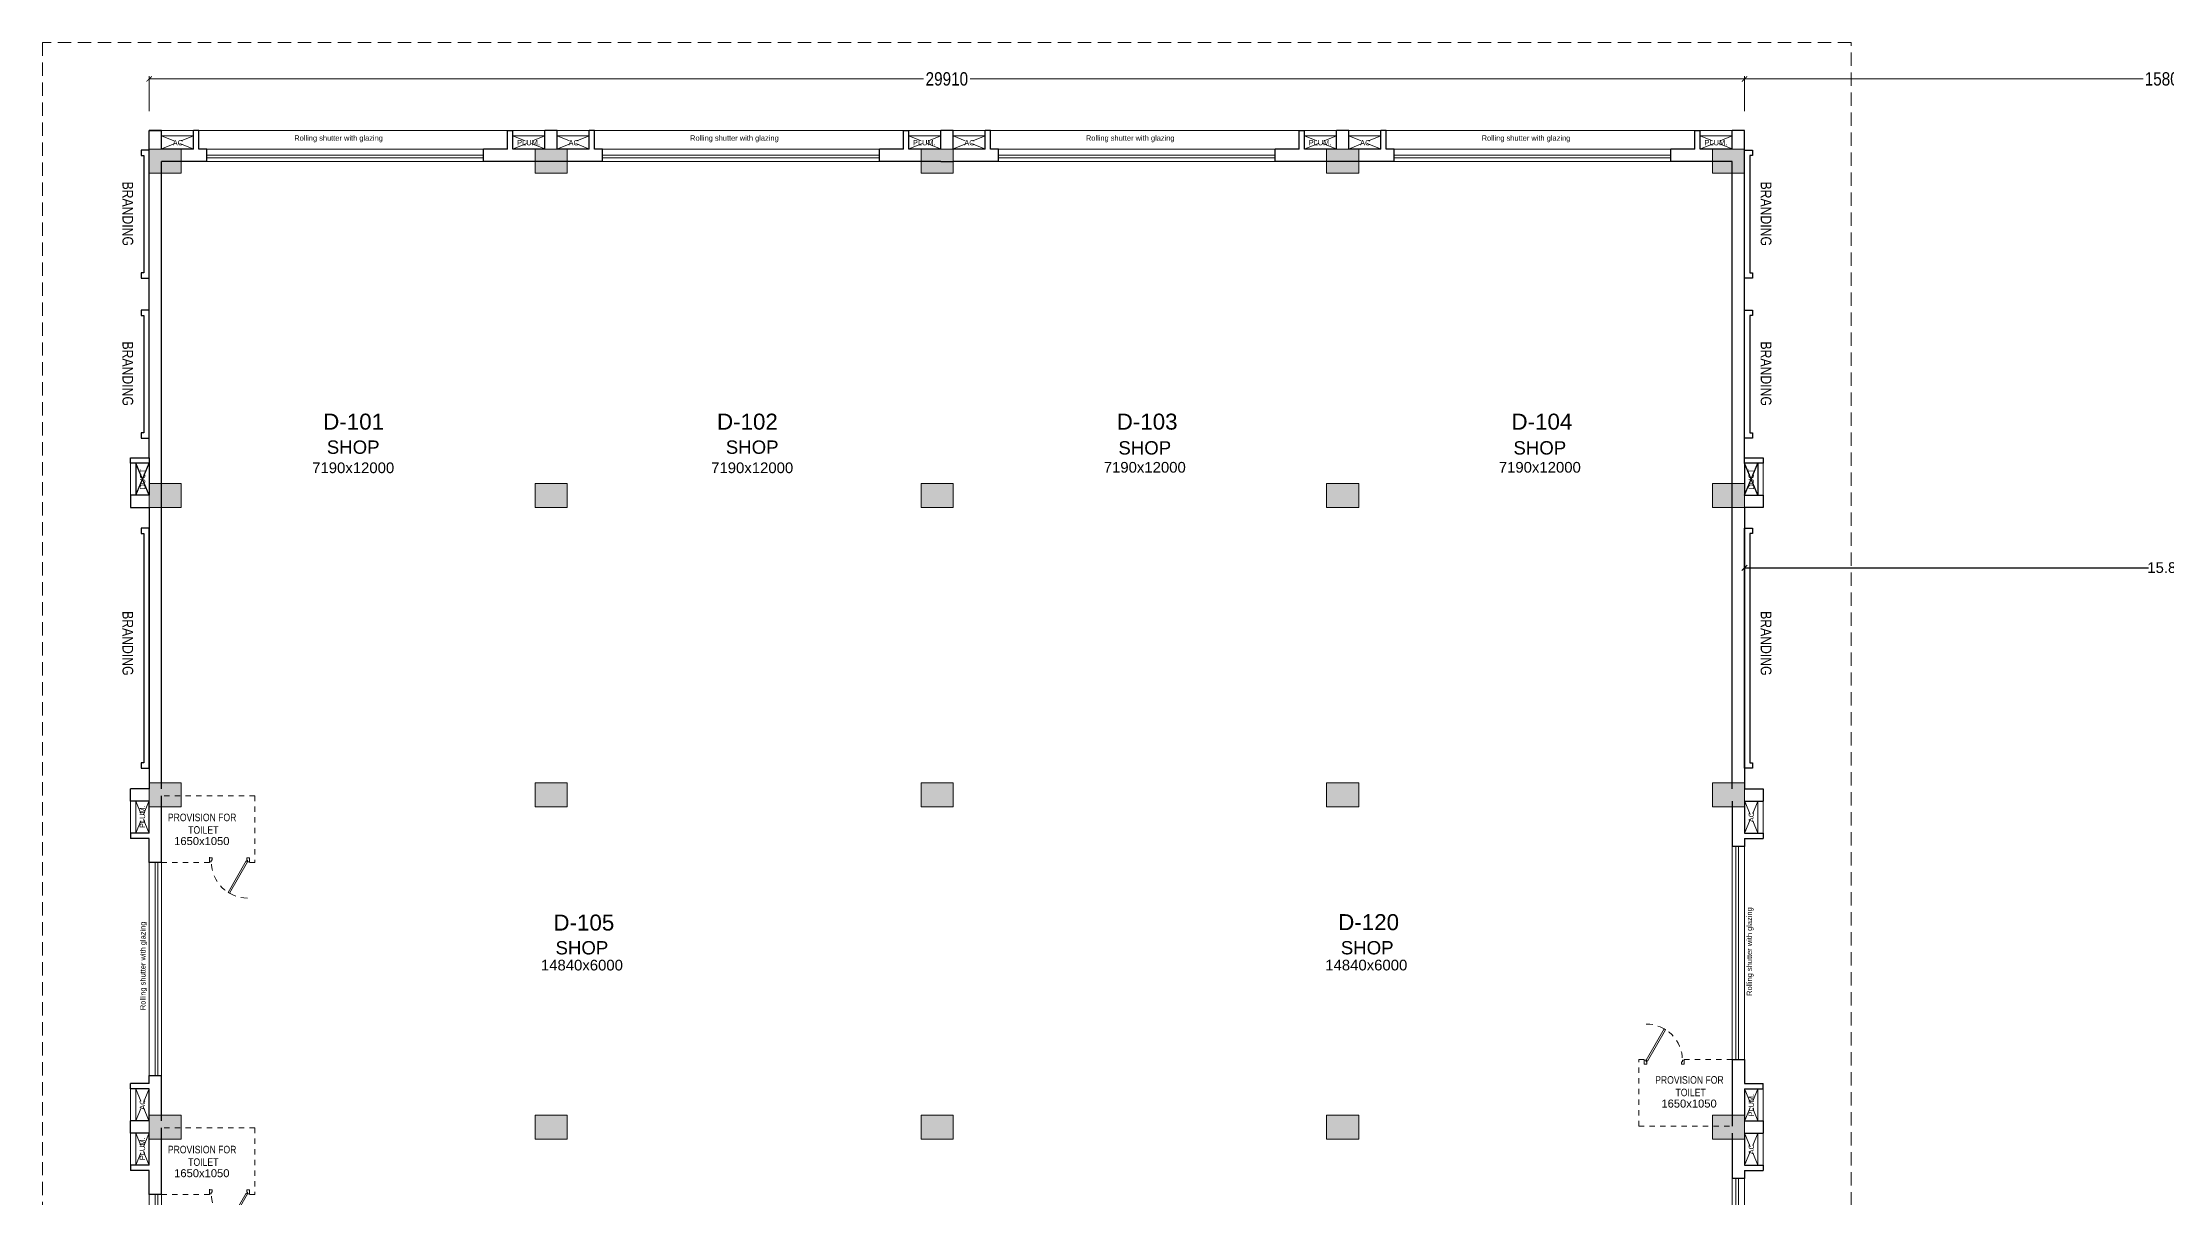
# Model space of a CAD drawing. Header units: metres. Extents: x 9819 to 10514, y 4405 to 4599.
# Drawn here: x 10071.02 to 10110.84, y 4475.27 to 4496.93 of the extents above; entities that cross this region are included whole.
import ezdxf
from ezdxf.enums import TextEntityAlignment as Align

# ---------------------------------------------------------------- set-up
doc = ezdxf.new("R2010")
doc.units = ezdxf.units.M
doc.header["$MEASUREMENT"] = 0
doc.header["$PDMODE"] = 35
doc.header["$PDSIZE"] = 0.3
for name, pattern in [('DASHED2', [0.375, 0.25, -0.125]), ('DOT2', [0.125, 0, -0.125]), ('HIDDEN', [0.375, 0.25, -0.125])]:
    doc.linetypes.add(name, pattern=pattern)
for name, color, linetype in [('A_COL. NO', 4, 'Continuous'), ('A_SIGNAGE', 171, 'Continuous'), ('BG&E - DIMENSIONS', 7, 'Continuous')]:
    doc.layers.add(name, color=color, linetype=linetype)
for name, color, linetype, lineweight in [('A_DOOR-WIN', 23, 'Continuous', 9), ('A_DOTTED', 8, 'HIDDEN', 0), ('A_EXCAVATION', 15, 'Continuous', 20), ('A_EXT DIM', 7, 'Continuous', 5), ('A_LEDGE', 252, 'Continuous', 15), ('A_MISC', 8, 'Continuous', 20), ('A_SHOP NO.', 113, 'Continuous', 5), ('A_SILL 0.09', 9, 'Continuous', 9), ('A_STAIRS', 21, 'Continuous', 9), ('A_TEXT', 7, 'Continuous', 5), ('A_WALL', 7, 'Continuous', 30), ('A_Wall Hatch', 8, 'Continuous', 5), ('COLUMN-FINAL', 210, 'Continuous', 20), ('Doorline', 251, 'DASHED2', 13)]:
    doc.layers.add(name, color=color, linetype=linetype, lineweight=lineweight)
doc.layers.get('A_COL. NO').off()
doc.styles.add('A', font='ARIALN.TTF')
doc.styles.get("Standard").update_dxf_attribs({"font": 'arial.ttf'})
doc.dimstyles.new('DIM IN M SMALL', dxfattribs={"dimtxt": 0.2, "dimasz": 0.1, "dimexe": 0, "dimexo": 0, "dimgap": 0, "dimtad": 0, "dimzin": 3, "dimdsep": 46, "dimtxsty": 'Standard', "dimblk": 'OBLIQUE', "dimcen": 0, "dimclrd": 256, "dimclre": 256, "dimclrt": 256, "dimadec": 0, "dimazin": 0, "dimtfac": 1, "dimtofl": 0, "dimtmove": 1, "dimatfit": 3, "dimfxl": 1, "dimtolj": 1, "dimtzin": 0, "dimlwd": -1, "dimlwe": -1, "dimarcsym": 0})
doc.dimstyles.new('DIM IN MM LARGE', dxfattribs={"dimtxt": 0.25, "dimasz": 0.1, "dimexe": 0.05, "dimexo": 0.05, "dimgap": 0.05, "dimtad": 0, "dimdec": 0, "dimlfac": 1000, "dimzin": 3, "dimdsep": 46, "dimtxsty": 'A', "dimblk1": 'ARCHTICK', "dimblk2": 'ARCHTICK', "dimsah": 1, "dimcen": 0, "dimclrd": 256, "dimclre": 256, "dimclrt": 256, "dimadec": 0, "dimazin": 0, "dimtfac": 1, "dimtdec": 0, "dimtofl": 0, "dimtmove": 2, "dimatfit": 3, "dimfxl": 1, "dimtolj": 1, "dimtzin": 0, "dimlwd": -1, "dimlwe": -1, "dimarcsym": 0})

# ---------------------------------------------------------------- blocks, each defined once
blk = doc.blocks.new('D 750')
at = {"layer": 'A_DOOR-WIN'}
for points in [[(-0.372, 0.665), (-0.035, 0.075), (-0.063, 0.059), (-0.4, 0.649)], [(-0.75, 0.075), (-0.75, 0), (-0.7, 0), (-0.7, 0.043), (-0.715, 0.043), (-0.715, 0.075)], [(0, 0.075), (0, 0), (-0.05, 0), (-0.05, 0.043), (-0.035, 0.043), (-0.035, 0.075)]]:
    blk.add_lwpolyline(points, close=True, dxfattribs=at)
at = {"layer": 'Doorline', "ltscale": 0.5}
blk.add_arc((-0.035, 0.075), 0.68, 90, 180, dxfattribs=at)
blk = doc.blocks.new('Typical shops 1st')
at = {"layer": 'A_DOOR-WIN'}
for p, q in [((30.095, -1.08), (30.095, -5.08)), ((30.145, -1.08), (30.145, -5.08)), ((0.465, -5.38), (0.465, -1.38)), ((0.515, -5.38), (0.515, -1.38))]:
    blk.add_line(p, q, dxfattribs=at)
at = {"layer": 'A_DOTTED'}
for p, q in [((0.1, -0.83), (0.35, -0.23)), ((0.1, -0.23), (0.35, -0.83)), ((30.51, -0.23), (30.26, -0.83)), ((30.51, -0.83), (30.26, -0.23)), ((0.1, -6.23), (0.35, -5.63)), ((0.1, -5.63), (0.35, -6.23)), ((30.51, -5.63), (30.26, -6.23)), ((30.51, -6.23), (30.26, -5.63))]:
    blk.add_line(p, q, dxfattribs=at)
at = {"layer": 'A_LEDGE'}
for p, q in [((0, -0.83), (0, -0.23)), ((0.1, -0.83), (0.1, -0.23)), ((30.51, -0.83), (30.51, -0.23)), ((30.61, -0.83), (30.61, -0.23)), ((0, -5.63), (0, -6.23)), ((0.1, -5.63), (0.1, -6.23)), ((30.51, -5.63), (30.51, -6.23)), ((30.61, -5.63), (30.61, -6.23))]:
    blk.add_line(p, q, dxfattribs=at)
at = {"layer": 'A_MISC', "linetype": 'DASHED2', "ltscale": 0.23}
for p, q in [((2.33, -0.13), (0.58, -0.13)), ((2.33, -0.13), (2.33, -1.38)), ((1.48, -1.38), (0.58, -1.38)), ((28.28, -6.33), (28.28, -5.08)), ((29.13, -5.08), (30.03, -5.08)), ((28.28, -6.33), (30.03, -6.33))]:
    blk.add_line(p, q, dxfattribs=at)
at = {"layer": 'A_MISC'}
for p, q in [((1.48, -1.28), (1.48, -1.38)), ((2.33, -1.38), (2.23, -1.38)), ((28.28, -5.08), (28.38, -5.08))]:
    blk.add_line(p, q, dxfattribs=at)
at = {"layer": 'A_SILL 0.09'}
for p, q in [((30.03, -5.08), (30.03, -1.08)), ((30.26, -1.08), (30.26, -5.08)), ((0.35, -5.38), (0.35, -1.38)), ((0.58, -1.38), (0.58, -5.38))]:
    blk.add_line(p, q, dxfattribs=at)
at = {"layer": 'A_WALL'}
for p, q in [((0, -0.23), (0, 0)), ((30.61, 0), (30.61, -0.23)), ((0.35, -0.23), (0, -0.23)), ((0.35, -0.83), (0.35, -0.23)), ((0.58, -1.38), (0.58, -0.13)), ((30.03, -0.23), (30.03, -1.08)), ((30.26, -0.23), (30.61, -0.23)), ((30.26, -0.23), (30.26, -0.83)), ((0.35, -0.83), (0, -0.83)), ((0, -0.83), (0, -0.93)), ((0.35, -0.93), (0, -0.93)), ((0.35, -1.38), (0.35, -0.93)), ((30.26, -1.08), (30.03, -1.08)), ((30.26, -0.83), (30.61, -0.83)), ((30.26, -0.93), (30.61, -0.93)), ((30.26, -0.93), (30.26, -1.08)), ((30.61, -0.83), (30.61, -0.93)), ((0.58, -1.38), (0.35, -1.38)), ((30.03, -5.08), (30.03, -6.33)), ((30.03, -5.08), (30.26, -5.08)), ((30.26, -5.08), (30.26, -5.53)), ((0.35, -5.53), (0, -5.53)), ((0, -5.63), (0, -5.53)), ((0.35, -5.53), (0.35, -5.38)), ((0.35, -5.38), (0.58, -5.38)), ((0.58, -6.23), (0.58, -5.38)), ((30.26, -5.53), (30.61, -5.53)), ((30.61, -5.63), (30.61, -5.53)), ((0.35, -5.63), (0, -5.63)), ((0.35, -6.23), (0.35, -5.63)), ((30.26, -5.63), (30.26, -6.23)), ((30.26, -5.63), (30.61, -5.63)), ((0.35, -6.23), (0, -6.23)), ((30.26, -6.23), (30.61, -6.23))]:
    blk.add_line(p, q, dxfattribs=at)
at = {"layer": 'A_MISC', "xscale": -1, "rotation": 180}
blk.add_blockref('D 750', (2.23, -1.293), dxfattribs=at)
at = {"layer": 'A_MISC', "xscale": -1}
blk.add_blockref('D 750', (28.38, -5.167), dxfattribs=at)
at = {"char_height": 0.1411, "width": 1.97366, "attachment_point": 1, "style": 'A'}
for insert in [(0.356, -0.466), (28.239, -5.39)]:
    blk.add_mtext('\\pxqc;PROVISION FOR\\P TOILET ', dxfattribs=dict(at, insert=insert))
at = {"layer": 'A_TEXT'}
for s, p in [('PLUM.', (0.274, -0.523)), ('AC', (30.436, -0.531)), ('Rolling shutter with glazing', (30.399, -3.053)), ('Rolling shutter with glazing', (0.282, -3.321)), ('AC', (0.274, -5.923)), ('PLUM.', (30.434, -5.936))]:
    blk.add_text(s, height=0.1, rotation=90, dxfattribs=at).set_placement(p, align=Align.CENTER)
for s, height, p in [('1650x1050', 0.15, (1.337, -1.055)), ('SHOP', 0.25, (8.463, -3.107)), ('SHOP', 0.25, (23.185, -3.106)), ('14840x6000', 0.2, (8.463, -3.407)), ('14840x6000', 0.2, (23.168, -3.406)), ('1650x1050', 0.15, (29.219, -5.979))]:
    blk.add_text(s, height=height, dxfattribs=at).set_placement(p, align=Align.CENTER)
blk = doc.blocks.new('_ARCHTICK')
at = {"color": 0, "linetype": 'ByBlock', "const_width": 0.15}
blk.add_lwpolyline([(-0.5, -0.5), (0.5, 0.5)], dxfattribs=at)
blk = doc.blocks.new('*D4045')
at = {"layer": 'A_EXT DIM', "transparency": 16777216}
for p, q in [((10073.015, 4495.642), (10073.015, 4496.298)), ((10073.015, 4496.248), (10087.533, 4496.248)), ((10102.925, 4496.248), (10088.408, 4496.248)), ((10102.925, 4495.642), (10102.925, 4496.298))]:
    blk.add_line(p, q, dxfattribs=at)
at = {"layer": 'Defpoints', "color": 0, "transparency": 16777216}
for p in [(10102.925, 4496.248), (10073.015, 4495.592), (10102.925, 4495.592)]:
    blk.add_point(p, dxfattribs=at)
at = {"layer": 'A_EXT DIM', "transparency": 16777216, "xscale": 0.1, "yscale": 0.1, "zscale": 0.1, "rotation": 180}
blk.add_blockref('_ARCHTICK', (10073.015, 4496.248), dxfattribs=at)
at = {"layer": 'A_EXT DIM', "transparency": 16777216, "xscale": 0.1, "yscale": 0.1, "zscale": 0.1}
blk.add_blockref('_ARCHTICK', (10102.925, 4496.248), dxfattribs=at)
at = {"layer": 'A_EXT DIM', "transparency": 16777216, "insert": (10087.97, 4496.248), "char_height": 0.25, "attachment_point": 5, "style": 'A'}
blk.add_mtext('\\A1;29910', dxfattribs=at)
blk = doc.blocks.new('*D4046')
at = {"layer": 'A_EXT DIM', "transparency": 16777216}
for p, q in [((10102.925, 4495.642), (10102.925, 4496.298)), ((10102.925, 4496.248), (10110.4, 4496.248)), ((10118.725, 4496.248), (10111.251, 4496.248)), ((10118.725, 4495.642), (10118.725, 4496.298))]:
    blk.add_line(p, q, dxfattribs=at)
at = {"layer": 'Defpoints', "color": 0, "transparency": 16777216}
for p in [(10118.725, 4496.248), (10102.925, 4495.592), (10118.725, 4495.592)]:
    blk.add_point(p, dxfattribs=at)
at = {"layer": 'A_EXT DIM', "transparency": 16777216, "xscale": 0.1, "yscale": 0.1, "zscale": 0.1, "rotation": 180}
blk.add_blockref('_ARCHTICK', (10102.925, 4496.248), dxfattribs=at)
at = {"layer": 'A_EXT DIM', "transparency": 16777216, "xscale": 0.1, "yscale": 0.1, "zscale": 0.1}
blk.add_blockref('_ARCHTICK', (10118.725, 4496.248), dxfattribs=at)
at = {"layer": 'A_EXT DIM', "transparency": 16777216, "insert": (10110.825, 4496.248), "char_height": 0.25, "attachment_point": 5, "style": 'A'}
blk.add_mtext('\\A1;15800', dxfattribs=at)
blk = doc.blocks.new('Wing D Columns')
at = {"layer": 'COLUMN-FINAL'}
for color, points in [(1, [(0, 0), (0, -0.45), (0.6, -0.45), (0.6, 0)]), (3, [(14.47, 0), (14.47, -0.45), (15.07, -0.45), (15.07, 0)]), (3, [(22.075, 0), (22.075, -0.45), (22.675, -0.45), (22.675, 0)]), (3, [(7.235, 0), (7.235, -0.45), (7.835, -0.45), (7.835, 0)]), (1, [(29.31, 0), (29.31, -0.45), (29.91, -0.45), (29.91, 0)]), (1, [(0, -6.27), (0, -6.72), (0.6, -6.72), (0.6, -6.27)]), (3, [(7.235, -6.27), (7.235, -6.72), (7.835, -6.72), (7.835, -6.27)]), (3, [(14.47, -6.27), (14.47, -6.72), (15.07, -6.72), (15.07, -6.27)]), (3, [(22.075, -6.27), (22.075, -6.72), (22.675, -6.72), (22.675, -6.27)]), (1, [(29.31, -6.27), (29.31, -6.72), (29.91, -6.72), (29.91, -6.27)]), (1, [(0, -11.89), (0, -12.34), (0.6, -12.34), (0.6, -11.89)]), (3, [(7.235, -11.89), (7.235, -12.34), (7.835, -12.34), (7.835, -11.89)]), (3, [(14.47, -11.89), (14.47, -12.34), (15.07, -12.34), (15.07, -11.89)]), (3, [(22.075, -11.89), (22.075, -12.34), (22.675, -12.34), (22.675, -11.89)]), (1, [(29.31, -11.89), (29.31, -12.34), (29.91, -12.34), (29.91, -11.89)]), (1, [(0, -18.12), (0, -18.57), (0.6, -18.57), (0.6, -18.12)]), (3, [(7.235, -18.12), (7.235, -18.57), (7.835, -18.57), (7.835, -18.12)]), (3, [(14.47, -18.12), (14.47, -18.57), (15.07, -18.57), (15.07, -18.12)]), (3, [(22.075, -18.12), (22.075, -18.57), (22.675, -18.57), (22.675, -18.12)]), (1, [(29.31, -18.12), (29.31, -18.57), (29.91, -18.57), (29.91, -18.12)])]:
    blk.add_hatch(color=color, dxfattribs=at).paths.add_polyline_path(points)
at = {"layer": 'COLUMN-FINAL', "color": 1}
for points in [[(0, 0), (0, -0.45), (0.6, -0.45), (0.6, 0)], [(29.31, 0), (29.31, -0.45), (29.91, -0.45), (29.91, 0)], [(0, -6.27), (0, -6.72), (0.6, -6.72), (0.6, -6.27)], [(29.31, -6.27), (29.31, -6.72), (29.91, -6.72), (29.91, -6.27)], [(0, -11.89), (0, -12.34), (0.6, -12.34), (0.6, -11.89)], [(29.31, -11.89), (29.31, -12.34), (29.91, -12.34), (29.91, -11.89)], [(0, -18.12), (0, -18.57), (0.6, -18.57), (0.6, -18.12)], [(29.31, -18.12), (29.31, -18.57), (29.91, -18.57), (29.91, -18.12)]]:
    blk.add_lwpolyline(points, close=True, dxfattribs=at)
at = {"layer": 'COLUMN-FINAL', "color": 3}
for points in [[(14.47, 0), (14.47, -0.45), (15.07, -0.45), (15.07, 0)], [(22.075, 0), (22.075, -0.45), (22.675, -0.45), (22.675, 0)], [(7.235, 0), (7.235, -0.45), (7.835, -0.45), (7.835, 0)], [(7.235, -6.27), (7.235, -6.72), (7.835, -6.72), (7.835, -6.27)], [(14.47, -6.27), (14.47, -6.72), (15.07, -6.72), (15.07, -6.27)], [(22.075, -6.27), (22.075, -6.72), (22.675, -6.72), (22.675, -6.27)], [(7.235, -11.89), (7.235, -12.34), (7.835, -12.34), (7.835, -11.89)], [(14.47, -11.89), (14.47, -12.34), (15.07, -12.34), (15.07, -11.89)], [(22.075, -11.89), (22.075, -12.34), (22.675, -12.34), (22.675, -11.89)], [(7.235, -18.12), (7.235, -18.57), (7.835, -18.57), (7.835, -18.12)], [(14.47, -18.12), (14.47, -18.57), (15.07, -18.57), (15.07, -18.12)], [(22.075, -18.12), (22.075, -18.57), (22.675, -18.57), (22.675, -18.12)]]:
    blk.add_lwpolyline(points, close=True, dxfattribs=at)
blk = doc.blocks.new('WING-D REVISED COLU.')
at = {"layer": 'A_EXCAVATION'}
blk.add_blockref('Wing D Columns', (5532.543, -8729.918), dxfattribs=at)
blk = doc.blocks.new('_Oblique')
at = {"color": 0, "linetype": 'ByBlock', "lineweight": -2}
blk.add_line((-0.5, -0.5), (0.5, 0.5), dxfattribs=at)
blk = doc.blocks.new('*D4094')
at = {"layer": 'BG&E - DIMENSIONS', "linetype": 'DOT2', "transparency": 16777216}
for p, q in [((10102.925, 4487.201), (10102.925, 4487.081)), ((10118.725, 4487.201), (10118.725, 4487.081))]:
    blk.add_line(p, q, dxfattribs=at)
at = {"layer": 'BG&E - DIMENSIONS', "transparency": 16777216}
for p, q in [((10102.925, 4487.081), (10110.498, 4487.081)), ((10118.725, 4487.081), (10111.153, 4487.081))]:
    blk.add_line(p, q, dxfattribs=at)
at = {"layer": 'Defpoints', "color": 0, "transparency": 16777216}
for p in [(10102.925, 4487.321), (10118.725, 4487.321), (10118.725, 4487.081)]:
    blk.add_point(p, dxfattribs=at)
at = {"layer": 'BG&E - DIMENSIONS', "transparency": 16777216, "xscale": 0.1, "yscale": 0.1, "zscale": 0.1, "rotation": 180}
blk.add_blockref('_Oblique', (10102.925, 4487.081), dxfattribs=at)
at = {"layer": 'BG&E - DIMENSIONS', "transparency": 16777216, "xscale": 0.1, "yscale": 0.1, "zscale": 0.1}
blk.add_blockref('_Oblique', (10118.725, 4487.081), dxfattribs=at)
at = {"layer": 'BG&E - DIMENSIONS', "transparency": 16777216, "insert": (10110.825, 4487.081), "char_height": 0.2, "attachment_point": 5}
blk.add_mtext('\\A1;15.80', dxfattribs=at)
blk = doc.blocks.new('A$C4010bc27')
at = {"layer": 'A_DOOR-WIN'}
for p, q in [((-8.57, 11.962), (-13.76, 11.962)), ((-1.15, 11.962), (-6.34, 11.962)), ((-8.57, 11.912), (-13.76, 11.912)), ((-1.15, 11.912), (-6.34, 11.912))]:
    blk.add_line(p, q, dxfattribs=at)
at = {"layer": 'A_DOTTED'}
for p, q in [((-14.01, 12.327), (-14.61, 12.077)), ((-14.61, 12.327), (-14.01, 12.077)), ((-8.02, 12.327), (-7.42, 12.077)), ((-7.42, 12.327), (-8.02, 12.077)), ((-6.59, 12.327), (-7.19, 12.077)), ((-7.19, 12.327), (-6.59, 12.077)), ((-0.6, 12.327), (0, 12.077)), ((0, 12.327), (-0.6, 12.077))]:
    blk.add_line(p, q, dxfattribs=at)
at = {"layer": 'A_LEDGE'}
for p, q in [((-14.01, 12.427), (-14.61, 12.427)), ((-8.02, 12.427), (-7.42, 12.427)), ((-6.59, 12.427), (-7.19, 12.427)), ((-0.6, 12.427), (0, 12.427)), ((-14.01, 12.327), (-14.61, 12.327)), ((-8.02, 12.327), (-7.42, 12.327)), ((-6.59, 12.327), (-7.19, 12.327)), ((-0.6, 12.327), (0, 12.327))]:
    blk.add_line(p, q, dxfattribs=at)
at = {"layer": 'A_SILL 0.09'}
for p, q in [((-8.57, 12.077), (-13.76, 12.077)), ((-1.15, 12.077), (-6.34, 12.077)), ((-13.76, 11.847), (-8.57, 11.847)), ((-6.34, 11.847), (-1.15, 11.847))]:
    blk.add_line(p, q, dxfattribs=at)
at = {"layer": 'A_STAIRS'}
for p, q in [((-13.91, 12.427), (-8.12, 12.427)), ((-6.49, 12.427), (-0.7, 12.427))]:
    blk.add_line(p, q, dxfattribs=at)
at = {"layer": 'A_WALL'}
for p, q in [((-14.61, 12.427), (-14.84, 12.427)), ((-14.61, 12.077), (-14.61, 12.427)), ((-14.01, 12.077), (-14.01, 12.427)), ((-13.91, 12.427), (-14.01, 12.427)), ((-13.91, 12.077), (-13.91, 12.427)), ((-8.12, 12.077), (-8.12, 12.427)), ((-8.12, 12.427), (-8.02, 12.427)), ((-8.02, 12.077), (-8.02, 12.427)), ((-7.42, 12.077), (-7.42, 12.427)), ((-7.19, 12.427), (-7.42, 12.427)), ((-7.19, 12.077), (-7.19, 12.427)), ((-6.59, 12.077), (-6.59, 12.427)), ((-6.49, 12.427), (-6.59, 12.427)), ((-6.49, 12.077), (-6.49, 12.427)), ((-0.7, 12.077), (-0.7, 12.427)), ((-0.7, 12.427), (-0.6, 12.427)), ((-0.6, 12.077), (-0.6, 12.427)), ((0, 12.077), (0, 12.427)), ((-14.01, 12.077), (-14.61, 12.077)), ((-13.76, 12.077), (-13.91, 12.077)), ((-13.76, 11.847), (-13.76, 12.077)), ((-8.57, 11.847), (-8.57, 12.077)), ((-8.12, 12.077), (-8.57, 12.077)), ((-7.42, 12.077), (-8.02, 12.077)), ((-6.59, 12.077), (-7.19, 12.077)), ((-6.34, 12.077), (-6.49, 12.077)), ((-6.34, 11.847), (-6.34, 12.077)), ((-1.15, 11.847), (-1.15, 12.077)), ((-0.7, 12.077), (-1.15, 12.077)), ((0, 12.077), (-0.6, 12.077)), ((-13.76, 11.847), (-14.61, 11.847)), ((-7.12, 11.847), (-8.57, 11.847)), ((-6.34, 11.847), (-7.12, 11.847)), ((0, 11.847), (-1.15, 11.847))]:
    blk.add_line(p, q, dxfattribs=at)
blk.add_lwpolyline([(-14.61, 0.077), (-14.61, 11.847)], dxfattribs=at)
at = {"layer": 'A_TEXT'}
for s, height, p in [('AC', 0.1, (-14.301, 12.146)), ('Rolling shutter with glazing', 0.1, (-11.288, 12.234)), ('PLUM.', 0.1, (-7.728, 12.148)), ('AC', 0.1, (-6.881, 12.146)), ('Rolling shutter with glazing', 0.1, (-3.868, 12.234)), ('PLUM.', 0.1, (-0.308, 12.148)), ('SHOP', 0.25, (-11.015, 6.361)), ('SHOP', 0.25, (-3.535, 6.361)), ('7190x12000', 0.2, (-11.015, 5.999)), ('7190x12000', 0.2, (-3.535, 5.999))]:
    blk.add_text(s, height=height, dxfattribs=at).set_placement(p, align=Align.CENTER)
blk = doc.blocks.new('A$C8ff66d5d')
at = {"layer": 'A_DOOR-WIN'}
for p, q in [((6.04, 11.885), (0.85, 11.885)), ((6.04, 11.835), (0.85, 11.835)), ((13.46, 11.885), (8.27, 11.885)), ((13.46, 11.835), (8.27, 11.835))]:
    blk.add_line(p, q, dxfattribs=at)
at = {"layer": 'A_DOTTED'}
for p, q in [((0.6, 12.25), (0, 12)), ((0, 12.25), (0.6, 12)), ((6.59, 12.25), (7.19, 12)), ((7.19, 12.25), (6.59, 12)), ((8.02, 12.25), (7.42, 12)), ((7.42, 12.25), (8.02, 12)), ((14.01, 12.25), (14.61, 12)), ((14.61, 12.25), (14.01, 12))]:
    blk.add_line(p, q, dxfattribs=at)
at = {"layer": 'A_LEDGE'}
for p, q in [((0.6, 12.35), (0, 12.35)), ((6.59, 12.35), (7.19, 12.35)), ((8.02, 12.35), (7.42, 12.35)), ((14.01, 12.35), (14.61, 12.35)), ((0.6, 12.25), (0, 12.25)), ((6.59, 12.25), (7.19, 12.25)), ((8.02, 12.25), (7.42, 12.25)), ((14.01, 12.25), (14.61, 12.25))]:
    blk.add_line(p, q, dxfattribs=at)
at = {"layer": 'A_SILL 0.09'}
for p, q in [((6.04, 12), (0.85, 12)), ((13.46, 12), (8.27, 12)), ((0.85, 11.77), (6.04, 11.77)), ((8.27, 11.77), (13.46, 11.77))]:
    blk.add_line(p, q, dxfattribs=at)
at = {"layer": 'A_STAIRS'}
for p, q in [((0.7, 12.35), (6.49, 12.35)), ((8.12, 12.35), (13.91, 12.35))]:
    blk.add_line(p, q, dxfattribs=at)
at = {"layer": 'A_WALL'}
for p, q in [((0, 12.35), (-0.23, 12.35)), ((0, 12), (0, 12.35)), ((0.6, 12), (0.6, 12.35)), ((0.7, 12.35), (0.6, 12.35)), ((0.7, 12), (0.7, 12.35)), ((6.49, 12), (6.49, 12.35)), ((6.49, 12.35), (6.59, 12.35)), ((6.59, 12), (6.59, 12.35)), ((7.19, 12), (7.19, 12.35)), ((7.42, 12.35), (7.19, 12.35)), ((7.42, 12), (7.42, 12.35)), ((8.02, 12), (8.02, 12.35)), ((8.12, 12.35), (8.02, 12.35)), ((8.12, 12), (8.12, 12.35)), ((13.91, 12), (13.91, 12.35)), ((13.91, 12.35), (14.01, 12.35)), ((14.01, 12), (14.01, 12.35)), ((14.61, 12), (14.61, 12.35)), ((0.6, 12), (0, 12)), ((0.85, 12), (0.7, 12)), ((0.85, 11.77), (0.85, 12)), ((6.04, 11.77), (6.04, 12)), ((6.49, 12), (6.04, 12)), ((7.19, 12), (6.59, 12)), ((8.02, 12), (7.42, 12)), ((8.27, 12), (8.12, 12)), ((8.27, 11.77), (8.27, 12)), ((13.46, 11.77), (13.46, 12)), ((13.91, 12), (13.46, 12)), ((14.61, 12), (14.01, 12)), ((0.85, 11.77), (0, 11.77)), ((7.49, 11.77), (6.04, 11.77)), ((8.27, 11.77), (7.49, 11.77)), ((14.61, 11.77), (13.46, 11.77)), ((14.61, 0), (14.61, 11.77))]:
    blk.add_line(p, q, dxfattribs=at)
at = {"layer": 'A_TEXT'}
for s, height, p in [('AC', 0.1, (0.309, 12.069)), ('Rolling shutter with glazing', 0.1, (3.322, 12.157)), ('PLUM.', 0.1, (6.882, 12.071)), ('AC', 0.1, (7.729, 12.069)), ('Rolling shutter with glazing', 0.1, (10.742, 12.157)), ('PLUM.', 0.1, (14.302, 12.071)), ('SHOP', 0.25, (3.595, 6.271)), ('SHOP', 0.25, (11.001, 6.271)), ('7190x12000', 0.2, (3.595, 5.931)), ('7190x12000', 0.2, (11.001, 5.931))]:
    blk.add_text(s, height=height, dxfattribs=at).set_placement(p, align=Align.CENTER)

msp = doc.modelspace()

# ---------------------------------------------------------------- linework, layer by layer
msp.add_line((10087.8555, 4494.7028), (10088.0855, 4494.7028))
at = {"layer": 'A_DOTTED'}
msp.add_lwpolyline([(10194.3455, 4418.6228), (10196.3455, 4418.6228), (10196.3455, 4496.9328), (10162.4355, 4496.9328), (10162.4355, 4464.2428), (10150.6355, 4464.2428), (10150.6355, 4496.9328), (10116.7255, 4496.9328), (10116.7255, 4464.2428), (10104.9255, 4464.2428), (10104.9255, 4496.9328), (10071.0155, 4496.9328), (10071.0155, 4424.8528), (10104.9255, 4424.8528), (10104.9255, 4458.0028), (10116.7255, 4458.0028), (10116.7255, 4418.6228), (10150.6355, 4418.6228), (10150.6355, 4458.0028), (10162.4355, 4458.0028), (10162.4355, 4418.6228), (10196.3455, 4418.6228)], dxfattribs=at)
at = {"layer": 'A_LEDGE'}
for p, q in [((10072.6655, 4489.0428), (10072.6655, 4488.4428)), ((10103.2755, 4489.0428), (10103.2755, 4488.4428))]:
    msp.add_line(p, q, dxfattribs=at)
at = {"layer": 'A_SIGNAGE', "color": 6}
for points in [[(10073.0155, 4494.9128), (10072.8655, 4494.9128), (10072.8655, 4494.8128), (10072.9155, 4494.8128), (10072.9155, 4492.6128), (10072.8655, 4492.6128), (10072.8655, 4492.5128), (10073.0155, 4492.5128)], [(10102.9255, 4494.9128), (10103.0755, 4494.9128), (10103.0755, 4494.8128), (10103.0255, 4494.8128), (10103.0255, 4492.6128), (10103.0755, 4492.6128), (10103.0755, 4492.5128), (10102.9255, 4492.5128)], [(10073.0155, 4491.9128), (10072.8655, 4491.9128), (10072.8655, 4491.8128), (10072.9155, 4491.8128), (10072.9155, 4489.6128), (10072.8655, 4489.6128), (10072.8655, 4489.5128), (10073.0155, 4489.5128)], [(10102.9255, 4491.9128), (10103.0755, 4491.9128), (10103.0755, 4491.8128), (10103.0255, 4491.8128), (10103.0255, 4489.6128), (10103.0755, 4489.6128), (10103.0755, 4489.5128), (10102.9255, 4489.5128)], [(10073.0155, 4487.8228), (10072.8655, 4487.8228), (10072.8655, 4487.7228), (10072.9155, 4487.7228), (10072.9155, 4483.4228), (10072.8655, 4483.4228), (10072.8655, 4483.3228), (10073.0155, 4483.3228)], [(10102.9255, 4487.8228), (10103.0755, 4487.8228), (10103.0755, 4487.7228), (10103.0255, 4487.7228), (10103.0255, 4483.4228), (10103.0755, 4483.4228), (10103.0755, 4483.3228), (10102.9255, 4483.3228)]]:
    msp.add_lwpolyline(points, close=True, dxfattribs=at)
at = {"layer": 'A_WALL'}
for points in [[(10073.0155, 4489.1428), (10073.0155, 4495.2828), (10073.2455, 4495.2828)], [(10102.9255, 4489.1428), (10103.2755, 4489.1428), (10103.2755, 4489.0428), (10102.9255, 4489.0428), (10102.9255, 4489.1428), (10102.9255, 4495.2828), (10102.6955, 4495.2828)], [(10073.0155, 4488.4428), (10072.7655, 4489.0428), (10072.7655, 4488.4428), (10073.0155, 4489.0428), (10073.0155, 4488.4428), (10072.6655, 4488.4428), (10072.6655, 4488.2128), (10073.0155, 4488.2128), (10073.0155, 4482.9328), (10072.6655, 4482.9328)], [(10102.9255, 4488.4428), (10103.1755, 4489.0428), (10103.1755, 4488.4428), (10102.9255, 4489.0428), (10102.9255, 4488.4428), (10103.2755, 4488.4428), (10103.2755, 4488.2128), (10102.9255, 4488.2128), (10102.9255, 4482.9328), (10103.2755, 4482.9328)]]:
    msp.add_lwpolyline(points, dxfattribs=at)
msp.add_lwpolyline([(10072.6655, 4489.0428), (10072.6655, 4489.1428), (10073.0155, 4489.1428), (10073.0155, 4489.0428)], close=True, dxfattribs=at)

# ---------------------------------------------------------------- block references
at = {"layer": 'A_COL. NO'}
msp.add_blockref('WING-D REVISED COLU.', (4540.4727, 13224.8507), dxfattribs=at)
at = {"layer": 'A_WALL'}
for name, p in [('A$C4010bc27', (10087.8555, 4482.8557)), ('A$C8ff66d5d', (10088.0855, 4482.9328))]:
    msp.add_blockref(name, p, dxfattribs=at)
at = {"layer": 'A_Wall Hatch'}
for p in [(10072.6655, 4482.9328), (10072.6655, 4476.7028)]:
    msp.add_blockref('Typical shops 1st', p, dxfattribs=at)

# ---------------------------------------------------------------- texts
at = {"layer": 'A_SHOP NO.'}
for s, p in [('D-101', (10076.849, 4489.67)), ('D-102', (10084.231, 4489.67)), ('D-103', (10091.7246, 4489.6702)), ('D-104', (10099.1262, 4489.67)), ('D-120', (10095.877, 4480.282)), ('D-105', (10081.1647, 4480.2741))]:
    msp.add_text(s, height=0.3, dxfattribs=at).set_placement(p, align=Align.CENTER)
at = {"layer": 'A_SIGNAGE', "color": 6, "char_height": 0.2, "rotation": 270, "style": 'A'}
for insert, attachment_point in [((10072.7155, 4494.324), 1), ((10103.2255, 4494.324), 7), ((10072.7155, 4491.324), 1), ((10103.2255, 4491.324), 7), ((10072.7155, 4486.2663), 1), ((10103.2255, 4486.2663), 7)]:
    msp.add_mtext_dynamic_manual_height_columns('BRANDING', width=1.232295, gutter_width=1, heights=[0], dxfattribs=dict(at, insert=insert, attachment_point=attachment_point))
at = {"layer": 'A_TEXT'}
for p in [(10072.9417, 4488.7404), (10103.0993, 4488.7404)]:
    msp.add_text('DUCT', height=0.1, rotation=90, dxfattribs=at).set_placement(p, align=Align.CENTER)

# ---------------------------------------------------------------- dimensions: what is measured, and where the dimension line sits
at = {"layer": 'A_EXT DIM'}
for base, p1, p2, picture, middle in [((10102.9255, 4496.2482), (10073.0155, 4495.5919), (10102.9255, 4495.5919), '*D4045', (10087.9705, 4496.2482)), ((10118.7255, 4496.2482), (10102.9255, 4495.5919), (10118.7255, 4495.5919), '*D4046', (10110.8255, 4496.2482))]:
    dim = msp.add_linear_dim(base=base, p1=p1, p2=p2, dimstyle='DIM IN MM LARGE', override={"dimpost": '\\X'}, dxfattribs=at)
    dim.commit()
    dim.dimension.update_dxf_attribs({"geometry": picture, "text_midpoint": middle})
at = {"layer": 'BG&E - DIMENSIONS'}
dim = msp.add_linear_dim(base=(10118.7255, 4487.0806), p1=(10102.9255, 4487.3209), p2=(10118.7255, 4487.3209), dimstyle='DIM IN M SMALL', override={"dimfxl": 0.12, "dimfxlon": 1}, dxfattribs=at)
dim.commit()
dim.dimension.update_dxf_attribs({"geometry": '*D4094', "text_midpoint": (10110.8255, 4487.0806)})

doc.saveas('drawing.dxf')
